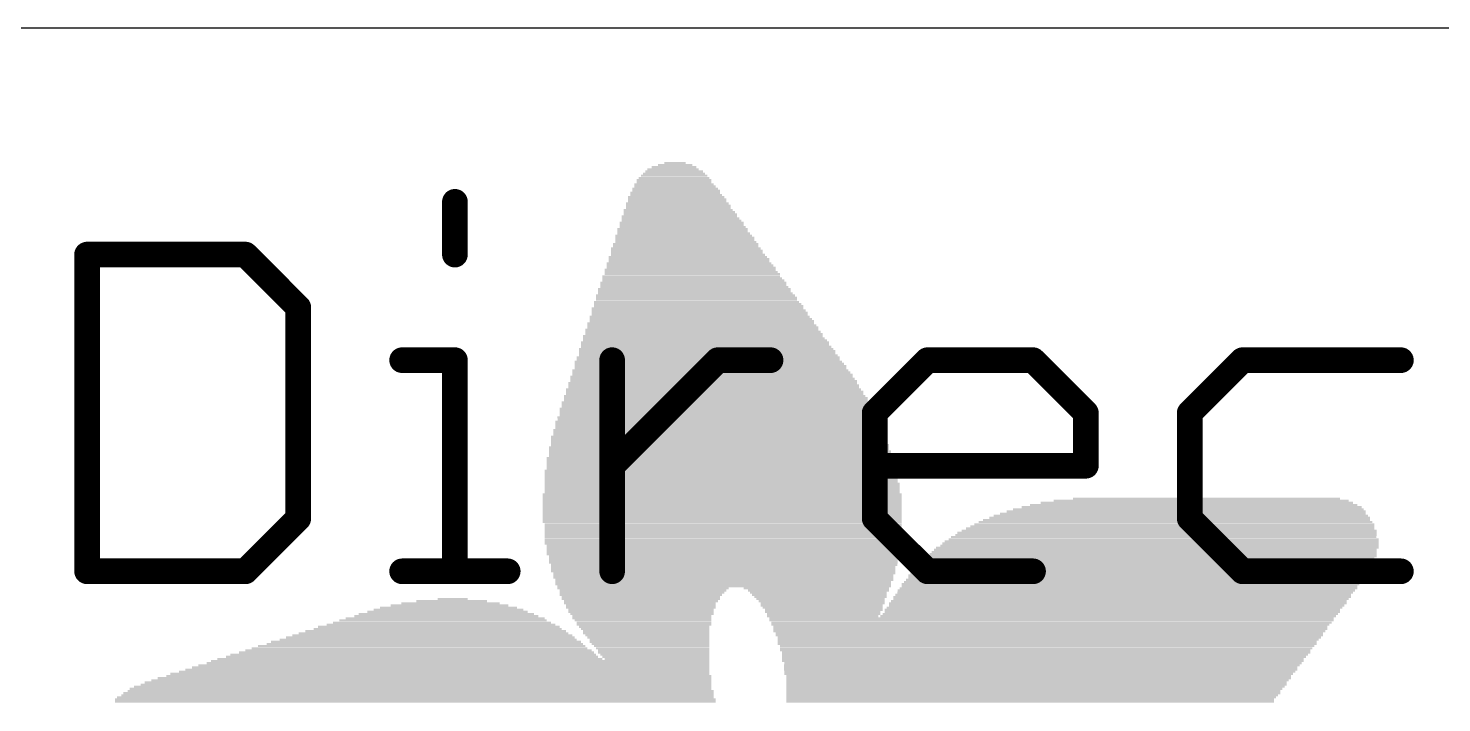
# Model space of a CAD drawing. Extents: x 0 to 15.2, y 0 to 20.4.
# Drawn here: x 5.372 to 9.569, y 18.444 to 20.447 of the extents above; entities that cross this region are included whole.
import ezdxf

# ---------------------------------------------------------------- set-up
doc = ezdxf.new("R2010")
doc.units = 0
for name, color, linetype in [('20', 53, 'CONTINUOUS'), ('21', 53, 'CONTINUOUS'), ('22', 253, 'CONTINUOUS')]:
    doc.layers.add(name, color=color, linetype=linetype)

# ---------------------------------------------------------------- blocks, each defined once
blk = doc.blocks.new('RECT')
blk.add_solid([(-0.5, -0.5), (0.5, -0.5), (-0.5, 0.5), (0.5, 0.5)])

msp = doc.modelspace()

# ---------------------------------------------------------------- linework, layer by layer
at = {"layer": '20'}
msp.add_line((12.7, 20.447), (2.54, 20.447), dxfattribs=at)
at = {"layer": '21', "const_width": 0.0762}
for points in [[(6.6391, 19.9315), (6.6391, 19.7747)], [(5.5469, 19.7747), (5.5469, 18.8341)], [(6.0172, 19.7747), (5.5469, 19.7747)], [(6.1739, 19.6179), (6.0172, 19.7747)], [(6.1739, 18.9909), (6.1739, 19.6179)], [(6.4824, 19.4612), (6.6391, 19.4612)], [(6.6391, 19.4612), (6.6391, 18.8341)], [(7.1061, 18.8341), (7.1061, 19.4612)], [(7.1061, 19.1476), (7.4196, 19.4612)], [(7.4196, 19.4612), (7.5764, 19.4612)], [(7.8856, 19.3044), (8.0424, 19.4612)], [(8.0424, 19.4612), (8.3559, 19.4612)], [(8.3559, 19.4612), (8.5127, 19.3044)], [(8.9779, 19.4612), (8.8212, 19.3044)], [(9.4482, 19.4612), (8.9779, 19.4612)], [(7.8856, 18.9909), (7.8856, 19.3044)], [(8.5127, 19.3044), (8.5127, 19.1476)], [(8.8212, 19.3044), (8.8212, 18.9909)], [(8.5127, 19.1476), (7.8856, 19.1476)], [(6.0172, 18.8341), (6.1739, 18.9909)], [(8.0424, 18.8341), (7.8856, 18.9909)], [(8.8212, 18.9909), (8.9779, 18.8341)], [(5.5469, 18.8341), (6.0172, 18.8341)], [(6.4824, 18.8341), (6.7959, 18.8341)], [(8.3559, 18.8341), (8.0424, 18.8341)], [(8.9779, 18.8341), (9.4482, 18.8341)]]:
    msp.add_lwpolyline(points, dxfattribs=at)
at = {"layer": '21', "const_width": 0.0381}
for points in [[(6.6582, 19.9315, 1), (6.6201, 19.9315)], [(5.5469, 19.7938, 1), (5.5469, 19.7557)], [(5.5659, 19.7747, 1), (5.5278, 19.7747)], [(6.0306, 19.7882, 1), (6.0037, 19.7612)], [(6.0172, 19.7557, 1), (6.0172, 19.7938)], [(6.6201, 19.7747, 1), (6.6582, 19.7747)], [(6.193, 19.6179, 1), (6.1549, 19.6179)], [(6.1605, 19.6045, 1), (6.1874, 19.6314)], [(6.4824, 19.4802, 1), (6.4824, 19.4421)], [(6.6582, 19.4612, 1), (6.6201, 19.4612)], [(6.6391, 19.4421, 1), (6.6391, 19.4802)], [(7.1251, 19.4612, 1), (7.087, 19.4612)], [(7.4196, 19.4802, 1), (7.4196, 19.4421)], [(7.4331, 19.4477, 1), (7.4061, 19.4746)], [(7.5764, 19.4421, 1), (7.5764, 19.4802)], [(8.0424, 19.4802, 1), (8.0424, 19.4421)], [(8.0559, 19.4477, 1), (8.0289, 19.4746)], [(8.3694, 19.4746, 1), (8.3425, 19.4477)], [(8.3559, 19.4421, 1), (8.3559, 19.4802)], [(8.9779, 19.4802, 1), (8.9779, 19.4421)], [(8.9914, 19.4477, 1), (8.9645, 19.4746)], [(9.4482, 19.4421, 1), (9.4482, 19.4802)], [(7.8722, 19.3179, 1), (7.8991, 19.2909)], [(7.9047, 19.3044, 1), (7.8666, 19.3044)], [(8.5318, 19.3044, 1), (8.4937, 19.3044)], [(8.4992, 19.2909, 1), (8.5262, 19.3179)], [(8.8402, 19.3044, 1), (8.8021, 19.3044)], [(8.8077, 19.3179, 1), (8.8346, 19.2909)], [(7.8856, 19.1667, 1), (7.8856, 19.1286)], [(8.5127, 19.1286, 1), (8.5127, 19.1667)], [(7.0926, 19.1611, 1), (7.1195, 19.1342)], [(8.4937, 19.1476, 1), (8.5318, 19.1476)], [(6.1874, 18.9774, 1), (6.1605, 19.0043)], [(7.8991, 19.0043, 1), (7.8722, 18.9774)], [(8.8346, 19.0043, 1), (8.8077, 18.9774)], [(6.1549, 18.9909, 1), (6.193, 18.9909)], [(7.8666, 18.9909, 1), (7.9047, 18.9909)], [(8.8021, 18.9909, 1), (8.8402, 18.9909)], [(5.5469, 18.8531, 1), (5.5469, 18.815)], [(5.5278, 18.8341, 1), (5.5659, 18.8341)], [(6.0037, 18.8476, 1), (6.0306, 18.8206)], [(6.0172, 18.815, 1), (6.0172, 18.8531)], [(6.4824, 18.8531, 1), (6.4824, 18.815)], [(6.6201, 18.8341, 1), (6.6582, 18.8341)], [(6.7959, 18.815, 1), (6.7959, 18.8531)], [(7.087, 18.8341, 1), (7.1251, 18.8341)], [(8.0424, 18.8531, 1), (8.0424, 18.815)], [(8.0289, 18.8206, 1), (8.0559, 18.8476)], [(8.3559, 18.815, 1), (8.3559, 18.8531)], [(8.9779, 18.8531, 1), (8.9779, 18.815)], [(8.9645, 18.8206, 1), (8.9914, 18.8476)], [(9.4482, 18.815, 1), (9.4482, 18.8531)]]:
    msp.add_lwpolyline(points, format="xyb", dxfattribs=at)

# ---------------------------------------------------------------- block references
at = {"layer": '22', "rotation": 180}
for p, xscale, yscale in [((7.2898, 20.0216), 0.1714, 0.0063), ((7.2866, 20.0279), 0.1524, 0.0064), ((7.2898, 20.0343), 0.1334, 0.0063), ((7.293, 20.0406), 0.1016, 0.0064), ((7.293, 20.047), 0.0635, 0.0063), ((7.2898, 19.9835), 0.235, 0.0063), ((7.293, 19.9771), 0.2413, 0.0064), ((7.2898, 19.9962), 0.2222, 0.0063), ((7.2898, 19.9898), 0.2222, 0.0064), ((7.2898, 20.0025), 0.2096, 0.0064), ((7.2898, 20.0089), 0.1968, 0.0063), ((7.2898, 20.0152), 0.1842, 0.0064), ((7.2961, 19.9454), 0.2857, 0.0063), ((7.2994, 19.939), 0.2921, 0.0064), ((7.2961, 19.9517), 0.2731, 0.0064), ((7.293, 19.9581), 0.2667, 0.0063), ((7.293, 19.9708), 0.254, 0.0063), ((7.2961, 19.9644), 0.2603, 0.0064), ((7.3025, 19.9073), 0.3238, 0.0063), ((7.3057, 19.9009), 0.3302, 0.0064), ((7.3089, 19.8946), 0.3365, 0.0063), ((7.2993, 19.9263), 0.3048, 0.0064), ((7.3025, 19.92), 0.3112, 0.0063), ((7.3025, 19.9136), 0.3112, 0.0064), ((7.2994, 19.9327), 0.2921, 0.0063), ((7.3152, 19.8501), 0.3874, 0.0064), ((7.3152, 19.8565), 0.3746, 0.0063), ((7.3121, 19.8692), 0.3683, 0.0063), ((7.3121, 19.8628), 0.3683, 0.0064), ((7.3056, 19.8882), 0.3429, 0.0064), ((7.312, 19.8755), 0.3556, 0.0064), ((7.3089, 19.8819), 0.3493, 0.0063), ((7.3184, 19.8311), 0.4064, 0.0063), ((7.3248, 19.812), 0.4191, 0.0064), ((7.3216, 19.8247), 0.4127, 0.0064), ((7.3216, 19.8184), 0.4127, 0.0063), ((7.3152, 19.8438), 0.3874, 0.0063), ((7.3184, 19.8374), 0.3937, 0.0064), ((7.3311, 19.7675), 0.4699, 0.0063), ((7.3248, 19.793), 0.4445, 0.0063), ((7.3279, 19.7866), 0.4508, 0.0064), ((7.3279, 19.7803), 0.4508, 0.0063), ((7.3311, 19.7739), 0.4572, 0.0064), ((7.3247, 19.8056), 0.4318, 0.0063), ((7.3247, 19.7993), 0.4318, 0.0064), ((7.3374, 19.7294), 0.508, 0.0063), ((7.3342, 19.7485), 0.4889, 0.0064), ((7.3406, 19.7358), 0.5016, 0.0064), ((7.3375, 19.7422), 0.4953, 0.0063), ((7.3342, 19.7612), 0.4763, 0.0064), ((7.3342, 19.7549), 0.4763, 0.0063), ((7.347, 19.6913), 0.5525, 0.0063), ((7.347, 19.685), 0.5525, 0.0064), ((7.3406, 19.7104), 0.527, 0.0064), ((7.3438, 19.7041), 0.5334, 0.0063), ((7.347, 19.6977), 0.5397, 0.0064), ((7.3406, 19.7231), 0.5144, 0.0064), ((7.3438, 19.7168), 0.5207, 0.0063), ((7.3533, 19.6532), 0.5906, 0.0063), ((7.3565, 19.6469), 0.5969, 0.0064), ((7.3565, 19.6406), 0.5969, 0.0063), ((7.3502, 19.6723), 0.5715, 0.0064), ((7.3502, 19.666), 0.5715, 0.0063), ((7.3533, 19.6596), 0.5778, 0.0064), ((7.3501, 19.6787), 0.5588, 0.0063), ((7.3628, 19.6088), 0.635, 0.0064), ((7.366, 19.6025), 0.6414, 0.0063), ((7.3597, 19.6151), 0.6287, 0.0063), ((7.3565, 19.6342), 0.6096, 0.0064), ((7.3597, 19.6279), 0.6159, 0.0063), ((7.3629, 19.6215), 0.6223, 0.0064), ((7.3723, 19.5644), 0.6795, 0.0063), ((7.3755, 19.558), 0.6858, 0.0064), ((7.3692, 19.5707), 0.6731, 0.0064), ((7.3723, 19.577), 0.6667, 0.0063), ((7.366, 19.5898), 0.654, 0.0063), ((7.3692, 19.5834), 0.6604, 0.0064), ((7.366, 19.5961), 0.6414, 0.0064), ((7.3755, 19.5326), 0.7112, 0.0064), ((7.3787, 19.5263), 0.7176, 0.0063), ((7.3819, 19.5199), 0.7239, 0.0064), ((7.3723, 19.5517), 0.6921, 0.0063), ((7.3787, 19.5389), 0.7048, 0.0063), ((7.3756, 19.5453), 0.6985, 0.0064), ((7.3882, 19.4882), 0.762, 0.0063), ((7.3882, 19.4818), 0.762, 0.0064), ((7.3914, 19.4755), 0.7684, 0.0063), ((7.3851, 19.4945), 0.7557, 0.0064), ((7.3819, 19.5136), 0.7366, 0.0063), ((7.3819, 19.5072), 0.7366, 0.0064), ((7.3851, 19.5008), 0.7429, 0.0063), ((7.3978, 19.431), 0.8191, 0.0064), ((7.3914, 19.4564), 0.7938, 0.0064), ((7.3946, 19.4501), 0.8001, 0.0063), ((7.3978, 19.4437), 0.8065, 0.0064), ((7.3978, 19.4374), 0.8065, 0.0063), ((7.3914, 19.4691), 0.781, 0.0064), ((7.3914, 19.4627), 0.781, 0.0063), ((7.4041, 19.3929), 0.8572, 0.0064), ((7.4009, 19.412), 0.8382, 0.0063), ((7.4041, 19.4056), 0.8446, 0.0064), ((7.4073, 19.3993), 0.8509, 0.0063), ((7.4009, 19.4246), 0.8255, 0.0063), ((7.4041, 19.4183), 0.8318, 0.0064), ((7.4104, 19.3548), 0.8953, 0.0064), ((7.4137, 19.3484), 0.9017, 0.0063), ((7.4073, 19.3739), 0.8763, 0.0063), ((7.4104, 19.3675), 0.8827, 0.0064), ((7.4104, 19.3612), 0.8827, 0.0063), ((7.4073, 19.3865), 0.8636, 0.0063), ((7.4073, 19.3802), 0.8636, 0.0064), ((7.4168, 19.3103), 0.9334, 0.0063), ((7.4137, 19.3167), 0.9271, 0.0064), ((7.4136, 19.3358), 0.9144, 0.0063), ((7.4136, 19.3294), 0.9144, 0.0064), ((7.4168, 19.3231), 0.9208, 0.0063), ((7.4137, 19.3421), 0.9017, 0.0064), ((7.4168, 19.2786), 0.9588, 0.0064), ((7.42, 19.2722), 0.9652, 0.0063), ((7.42, 19.2659), 0.9652, 0.0064), ((7.4168, 19.2913), 0.9462, 0.0064), ((7.42, 19.285), 0.9525, 0.0063), ((7.4168, 19.304), 0.9334, 0.0064), ((7.42, 19.2977), 0.9398, 0.0063), ((7.42, 19.2341), 0.9906, 0.0063), ((7.4232, 19.2278), 0.9969, 0.0064), ((7.4232, 19.2215), 0.9969, 0.0063), ((7.42, 19.2532), 0.9779, 0.0064), ((7.42, 19.2469), 0.9779, 0.0063), ((7.4232, 19.2405), 0.9843, 0.0064), ((7.4232, 19.2596), 0.9715, 0.0063), ((7.4232, 19.2024), 1.0097, 0.0064), ((7.4232, 19.196), 1.0097, 0.0063), ((7.4263, 19.1897), 1.016, 0.0064), ((7.4263, 19.1834), 1.016, 0.0063), ((7.4232, 19.2151), 0.9969, 0.0064), ((7.4264, 19.2088), 1.0033, 0.0063), ((7.4264, 19.1707), 1.0287, 0.0063), ((7.4264, 19.1643), 1.0287, 0.0064), ((7.4264, 19.1579), 1.0287, 0.0063), ((7.4295, 19.1516), 1.035, 0.0064), ((7.4295, 19.1453), 1.035, 0.0063), ((7.4295, 19.1389), 1.035, 0.0064), ((7.4263, 19.177), 1.016, 0.0064), ((7.4263, 19.1326), 1.0414, 0.0063), ((7.4295, 19.1262), 1.0478, 0.0064), ((7.4295, 19.1198), 1.0478, 0.0063), ((7.4295, 19.1135), 1.0478, 0.0064), ((7.4295, 19.1072), 1.0478, 0.0063), ((7.4295, 19.1008), 1.0478, 0.0064), ((7.4327, 19.0945), 1.0541, 0.0063), ((7.4327, 19.0627), 1.0668, 0.0064), ((7.4327, 19.0564), 1.0668, 0.0063), ((7.4327, 19.0881), 1.0541, 0.0064), ((7.4327, 19.0817), 1.0541, 0.0063), ((7.4327, 19.0754), 1.0541, 0.0064), ((7.4327, 19.0691), 1.0541, 0.0063), ((7.4327, 19.05), 1.0668, 0.0064), ((7.4327, 19.0436), 1.0668, 0.0063), ((7.4327, 19.0373), 1.0668, 0.0064), ((7.4327, 19.031), 1.0668, 0.0063), ((7.4327, 19.0246), 1.0668, 0.0064), ((7.4327, 19.0183), 1.0668, 0.0063), ((7.4327, 19.0119), 1.0668, 0.0064), ((8.8106, 19.0119), 1.0668, 0.0064), ((8.817, 19.0183), 1.0414, 0.0063), ((8.8265, 19.0246), 1.0096, 0.0064), ((8.8329, 19.031), 0.9715, 0.0063), ((8.8423, 19.0373), 0.9271, 0.0064), ((8.8551, 19.0436), 0.8763, 0.0063), ((8.871, 19.05), 0.7937, 0.0064), ((7.4327, 19.0055), 1.0668, 0.0063), ((7.4327, 18.9992), 1.0668, 0.0064), ((7.4327, 18.9929), 1.0668, 0.0063), ((7.4327, 18.9865), 1.0668, 0.0064), ((7.4327, 18.9802), 1.0668, 0.0063), ((7.4359, 18.9738), 1.0605, 0.0064), ((8.7757, 18.9738), 1.1874, 0.0064), ((8.7789, 18.9802), 1.1684, 0.0063), ((8.782, 18.9865), 1.1493, 0.0064), ((8.7916, 18.9929), 1.1303, 0.0063), ((8.7948, 18.9992), 1.1113, 0.0064), ((8.8011, 19.0055), 1.0858, 0.0063), ((7.4359, 18.9674), 1.0605, 0.0063), ((7.4359, 18.9611), 1.0605, 0.0064), ((7.4359, 18.9548), 1.0605, 0.0063), ((7.4359, 18.9484), 1.0605, 0.0064), ((7.4359, 18.9421), 1.0605, 0.0063), ((7.4359, 18.9357), 1.0605, 0.0064), ((7.4359, 18.9293), 1.0605, 0.0063), ((8.7439, 18.9293), 1.2763, 0.0063), ((8.7439, 18.9357), 1.2637, 0.0064), ((8.7503, 18.9421), 1.251, 0.0063), ((8.7535, 18.9484), 1.2446, 0.0064), ((8.7599, 18.9548), 1.2319, 0.0063), ((8.763, 18.9611), 1.2128, 0.0064), ((8.7694, 18.9674), 1.2001, 0.0063), ((7.4359, 18.923), 1.0605, 0.0064), ((7.4359, 18.9167), 1.0605, 0.0063), ((7.439, 18.9103), 1.0541, 0.0064), ((7.4359, 18.904), 1.0477, 0.0063), ((7.4359, 18.8976), 1.0477, 0.0064), ((7.4359, 18.8912), 1.0477, 0.0063), ((7.4359, 18.8849), 1.0477, 0.0064), ((8.7122, 18.8849), 1.3272, 0.0064), ((8.7154, 18.8912), 1.3208, 0.0063), ((8.7186, 18.8976), 1.3145, 0.0064), ((8.7249, 18.904), 1.3144, 0.0063), ((8.7313, 18.9103), 1.3017, 0.0064), ((8.7344, 18.9167), 1.2954, 0.0063), ((8.7376, 18.923), 1.289, 0.0064), ((7.439, 18.8786), 1.0414, 0.0063), ((7.4359, 18.8722), 1.0351, 0.0064), ((7.4359, 18.8659), 1.0351, 0.0063), ((7.4359, 18.8595), 1.0351, 0.0064), ((7.439, 18.8531), 1.0287, 0.0063), ((7.4359, 18.8468), 1.0223, 0.0064), ((8.6836, 18.8468), 1.3462, 0.0064), ((8.69, 18.8531), 1.3462, 0.0063), ((8.6932, 18.8595), 1.3399, 0.0064), ((8.6995, 18.8659), 1.3398, 0.0063), ((8.7027, 18.8722), 1.3335, 0.0064), ((8.7091, 18.8786), 1.3335, 0.0063), ((7.4359, 18.8405), 1.0223, 0.0063), ((7.4359, 18.8341), 1.0223, 0.0064), ((7.439, 18.8278), 1.016, 0.0063), ((7.4359, 18.8214), 1.0097, 0.0064), ((7.4359, 18.815), 1.0097, 0.0063), ((7.439, 18.8087), 1.0033, 0.0064), ((7.4359, 18.8024), 0.9969, 0.0063), ((8.6518, 18.8024), 1.3589, 0.0063), ((8.6551, 18.8087), 1.3525, 0.0064), ((8.6646, 18.8214), 1.3589, 0.0064), ((8.6614, 18.815), 1.3526, 0.0063), ((8.671, 18.8278), 1.3589, 0.0063), ((8.6741, 18.8341), 1.3526, 0.0064), ((8.6805, 18.8405), 1.3525, 0.0063), ((7.4359, 18.796), 0.9969, 0.0064), ((7.439, 18.7897), 0.9906, 0.0063), ((7.1977, 18.7833), 0.508, 0.0064), ((7.1978, 18.7769), 0.4953, 0.0063), ((7.1914, 18.7643), 0.4826, 0.0063), ((7.1946, 18.7706), 0.4889, 0.0064), ((7.7121, 18.7833), 0.4318, 0.0064), ((7.7185, 18.7769), 0.4191, 0.0063), ((7.7184, 18.7706), 0.4064, 0.0064), ((7.7216, 18.7643), 0.4, 0.0063), ((8.6233, 18.7643), 1.3526, 0.0063), ((8.6329, 18.7769), 1.3589, 0.0063), ((8.6296, 18.7706), 1.3525, 0.0064), ((8.6392, 18.7833), 1.3589, 0.0064), ((8.6456, 18.796), 1.3589, 0.0064), ((8.6424, 18.7897), 1.3525, 0.0063), ((6.6199, 18.7198), 0.4445, 0.0064), ((6.6199, 18.7262), 0.4064, 0.0063), ((6.6231, 18.7325), 0.3493, 0.0064), ((6.6263, 18.7388), 0.2921, 0.0063), ((6.6294, 18.7452), 0.2096, 0.0064), ((6.6326, 18.7516), 0.0889, 0.0063), ((7.1913, 18.7579), 0.4699, 0.0064), ((7.1913, 18.7516), 0.4699, 0.0063), ((7.1914, 18.7452), 0.4572, 0.0064), ((7.1882, 18.7388), 0.4508, 0.0063), ((7.1913, 18.7325), 0.4445, 0.0064), ((7.1913, 18.7262), 0.4445, 0.0063), ((7.1914, 18.7198), 0.4318, 0.0064), ((7.7248, 18.7579), 0.3937, 0.0064), ((7.7248, 18.7516), 0.381, 0.0063), ((7.728, 18.7452), 0.3747, 0.0064), ((7.728, 18.7325), 0.3619, 0.0064), ((7.7312, 18.7388), 0.3683, 0.0063), ((7.7311, 18.7262), 0.3556, 0.0063), ((7.7343, 18.7198), 0.3492, 0.0064), ((8.5915, 18.7198), 1.3525, 0.0064), ((8.5979, 18.7262), 1.3526, 0.0063), ((8.6075, 18.7388), 1.3589, 0.0063), ((8.6043, 18.7325), 1.3525, 0.0064), ((8.6106, 18.7452), 1.3526, 0.0064), ((8.6202, 18.7579), 1.3589, 0.0064), ((8.617, 18.7516), 1.3525, 0.0063), ((6.5977, 18.6754), 0.6795, 0.0063), ((6.6009, 18.6817), 0.6477, 0.0064), ((6.604, 18.6881), 0.616, 0.0063), ((6.6104, 18.6944), 0.5905, 0.0064), ((6.6136, 18.7007), 0.5461, 0.0063), ((6.6136, 18.7071), 0.5207, 0.0064), ((6.6167, 18.7135), 0.4762, 0.0063), ((7.1914, 18.7135), 0.4318, 0.0063), ((7.1946, 18.7071), 0.4255, 0.0064), ((7.1946, 18.7007), 0.4127, 0.0063), ((7.1946, 18.6944), 0.4127, 0.0064), ((7.1977, 18.6881), 0.4064, 0.0063), ((7.2009, 18.6817), 0.4, 0.0064), ((7.2009, 18.6754), 0.4, 0.0063), ((7.7312, 18.7135), 0.3429, 0.0063), ((7.7343, 18.7071), 0.3366, 0.0064), ((7.7311, 18.7007), 0.3302, 0.0063), ((8.4106, 18.6944), 1.6764, 0.0064), ((8.4106, 18.6881), 1.6764, 0.0063), ((8.4074, 18.6754), 1.6574, 0.0063), ((8.4106, 18.6817), 1.6637, 0.0064), ((8.5789, 18.7007), 1.3525, 0.0063), ((8.5852, 18.7071), 1.3526, 0.0064), ((8.5915, 18.7135), 1.3525, 0.0063), ((6.5659, 18.6373), 0.8572, 0.0063), ((6.5723, 18.6436), 0.8319, 0.0064), ((6.5755, 18.65), 0.8001, 0.0063), ((6.5818, 18.6563), 0.7747, 0.0064), ((6.5881, 18.6626), 0.7366, 0.0063), ((6.5913, 18.669), 0.7176, 0.0064), ((7.2009, 18.669), 0.3874, 0.0064), ((7.2041, 18.6626), 0.381, 0.0063), ((7.2073, 18.6563), 0.3747, 0.0064), ((7.2073, 18.65), 0.3747, 0.0063), ((7.2105, 18.6436), 0.3683, 0.0064), ((7.2136, 18.6373), 0.362, 0.0063), ((8.4074, 18.669), 1.6446, 0.0064), ((8.4074, 18.6626), 1.6446, 0.0063), ((8.4043, 18.6563), 1.6383, 0.0064), ((8.4042, 18.65), 1.6256, 0.0063), ((8.4042, 18.6436), 1.6256, 0.0064), ((8.4043, 18.6373), 1.6129, 0.0063), ((6.5247, 18.5928), 1.0541, 0.0064), ((6.531, 18.5992), 1.0287, 0.0063), ((6.5342, 18.6055), 0.9969, 0.0064), ((6.5405, 18.6119), 0.9716, 0.0063), ((6.55, 18.6182), 0.9398, 0.0064), ((6.5532, 18.6245), 0.9208, 0.0063), ((6.5596, 18.6309), 0.8827, 0.0064), ((7.2168, 18.6309), 0.3556, 0.0064), ((7.2168, 18.6245), 0.3556, 0.0063), ((7.22, 18.6182), 0.3493, 0.0064), ((7.2232, 18.6119), 0.3429, 0.0063), ((7.2263, 18.6055), 0.3366, 0.0064), ((7.2295, 18.5992), 0.3302, 0.0063), ((7.2295, 18.5928), 0.3302, 0.0064), ((8.401, 18.6309), 1.6065, 0.0064), ((8.3979, 18.6245), 1.6002, 0.0063), ((8.3979, 18.6182), 1.6002, 0.0064), ((8.3979, 18.6119), 1.5875, 0.0063), ((8.3947, 18.6055), 1.5812, 0.0064), ((8.3915, 18.5992), 1.5748, 0.0063), ((8.3947, 18.5928), 1.5684, 0.0064), ((6.6358, 18.5547), 1.5177, 0.0064), ((6.6485, 18.5611), 1.4923, 0.0063), ((6.6548, 18.5674), 1.4796, 0.0064), ((6.5056, 18.5738), 1.143, 0.0063), ((6.512, 18.5801), 1.1049, 0.0064), ((6.5151, 18.5864), 1.0858, 0.0063), ((7.2327, 18.5864), 0.3239, 0.0063), ((7.2359, 18.5801), 0.3175, 0.0064), ((7.239, 18.5738), 0.3112, 0.0063), ((8.3916, 18.5864), 1.5621, 0.0063), ((8.3852, 18.5738), 1.5494, 0.0063), ((8.3852, 18.5674), 1.5494, 0.0064), ((8.3884, 18.5801), 1.5557, 0.0064), ((8.3852, 18.5611), 1.5367, 0.0063), ((8.382, 18.5547), 1.5304, 0.0064), ((6.5691, 18.5102), 1.6637, 0.0063), ((6.5786, 18.5166), 1.6446, 0.0064), ((6.5913, 18.523), 1.6192, 0.0063), ((6.5945, 18.5293), 1.6002, 0.0064), ((6.6072, 18.5357), 1.5748, 0.0063), ((6.6167, 18.542), 1.5558, 0.0064), ((6.6263, 18.5483), 1.5367, 0.0063), ((8.3788, 18.5483), 1.524, 0.0063), ((8.3788, 18.542), 1.524, 0.0064), ((8.3757, 18.5357), 1.5177, 0.0063), ((8.3725, 18.5293), 1.5113, 0.0064), ((8.3725, 18.523), 1.4986, 0.0063), ((8.3725, 18.5166), 1.4986, 0.0064), ((8.3693, 18.5102), 1.4922, 0.0063), ((6.5278, 18.4658), 1.759, 0.0064), ((6.531, 18.4721), 1.7526, 0.0063), ((6.5373, 18.4785), 1.7399, 0.0064), ((6.5373, 18.4849), 1.7272, 0.0063), ((6.5437, 18.4912), 1.7145, 0.0064), ((6.5532, 18.4976), 1.6954, 0.0063), ((6.5596, 18.5039), 1.6827, 0.0064), ((8.3629, 18.4912), 1.4795, 0.0064), ((8.3662, 18.5039), 1.4859, 0.0064), ((8.3662, 18.4976), 1.4859, 0.0063), ((8.3598, 18.4849), 1.4732, 0.0063), ((8.3566, 18.4785), 1.4668, 0.0064), ((8.3566, 18.4721), 1.4668, 0.0063), ((8.3535, 18.4658), 1.4605, 0.0064), ((6.5215, 18.4531), 1.7843, 0.0064), ((6.5215, 18.4468), 1.7843, 0.0063), ((6.5215, 18.4595), 1.7717, 0.0063), ((8.3471, 18.4531), 1.4478, 0.0064), ((8.3471, 18.4468), 1.4478, 0.0063), ((8.3503, 18.4595), 1.4541, 0.0063)]:
    msp.add_blockref('RECT', p, dxfattribs=dict(at, xscale=xscale, yscale=yscale))

doc.saveas('drawing.dxf')
